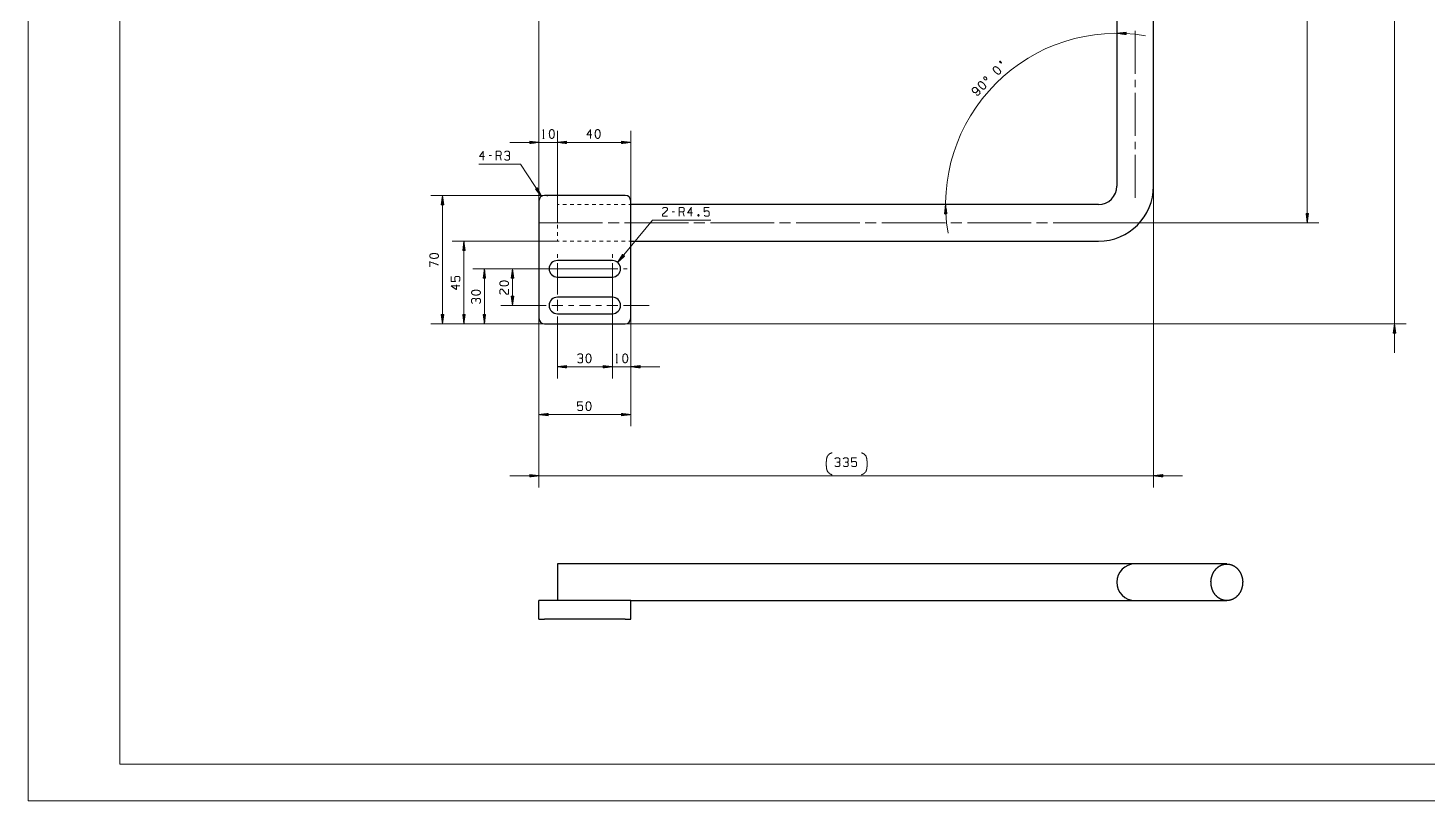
# Model space of a CAD drawing. Header units: millimetres. Extents: x 0 to 594, y 0 to 420.
# Drawn here: x 0 to 381.6, y 0 to 210.6 of the extents above; entities that cross this region are included whole.
import ezdxf

# ---------------------------------------------------------------- set-up
doc = ezdxf.new("R2010")
doc.units = ezdxf.units.MM
doc.layers.add('101', color=7, linetype='Continuous', true_color=0xffffff)

msp = doc.modelspace()

# ---------------------------------------------------------------- linework, layer by layer
at = {"layer": '101', "color": 133, "linetype": 'Continuous', "lineweight": 18}
for p, q in [((0, 420), (0, 0)), ((25, 410), (25, 10)), ((25, 10), (584, 10)), ((0, 0), (594, 0))]:
    msp.add_line(p, q, dxfattribs=at)
at = {"layer": '101', "color": 22, "linetype": 'Continuous', "lineweight": 18}
for p, q in [((139.29, 163.5), (139.29, 395.85)), ((372.51, 381.24), (372.51, 122.06)), ((348.71, 326.16), (348.71, 157.5)), ((299.33, 209.45), (296.79, 209.15)), ((296.79, 209.15), (299.32, 208.78)), ((299.33, 209.14), (296.98, 209.17)), ((299.33, 209.09), (296.98, 209.12)), ((299.32, 209.04), (297.36, 209.07)), ((299.33, 209.19), (297.37, 209.22)), ((299.33, 209.24), (297.75, 209.26)), ((299.32, 208.99), (297.75, 209.01)), ((299.32, 208.94), (298.13, 208.95)), ((299.33, 209.29), (298.14, 209.31)), ((299.32, 208.89), (298.52, 208.9)), ((299.33, 209.34), (298.53, 209.35)), ((299.32, 208.84), (298.9, 208.84)), ((299.33, 209.39), (298.91, 209.4)), ((299.32, 208.79), (299.29, 208.79)), ((299.32, 208.79), (299.29, 208.79)), ((299.33, 209.45), (299.3, 209.45)), ((299.33, 209.45), (299.3, 209.45)), ((299.32, 208.78), (299.33, 209.45)), ((152.22, 179.43), (131.35, 179.43)), ((139.29, 179.43), (136.75, 179.77)), ((136.75, 179.77), (136.75, 179.1)), ((136.75, 179.76), (136.78, 179.76)), ((136.75, 179.76), (136.78, 179.76)), ((136.75, 179.71), (137.16, 179.71)), ((136.75, 179.66), (137.55, 179.66)), ((136.75, 179.61), (137.94, 179.61)), ((136.75, 179.56), (138.32, 179.56)), ((136.75, 179.51), (138.71, 179.51)), ((136.75, 179.46), (139.09, 179.46)), ((136.75, 179.1), (139.29, 179.43)), ((136.75, 179.41), (139.09, 179.41)), ((139.29, 163.5), (139.29, 182.61)), ((144.29, 162.5), (144.29, 182.61)), ((144.29, 157.5), (144.29, 182.61)), ((146.83, 179.77), (144.29, 179.43)), ((146.83, 179.77), (144.29, 179.43)), ((144.29, 179.43), (146.83, 179.1)), ((144.29, 179.43), (164.29, 179.43)), ((144.29, 179.43), (146.83, 179.1)), ((146.83, 179.46), (144.48, 179.46)), ((146.83, 179.46), (144.48, 179.46)), ((146.83, 179.41), (144.48, 179.41)), ((146.83, 179.41), (144.48, 179.41)), ((146.83, 179.51), (144.87, 179.51)), ((146.83, 179.51), (144.87, 179.51)), ((146.83, 179.56), (145.25, 179.56)), ((146.83, 179.56), (145.25, 179.56)), ((146.83, 179.61), (145.64, 179.61)), ((146.83, 179.61), (145.64, 179.61)), ((146.83, 179.66), (146.02, 179.66)), ((146.83, 179.66), (146.02, 179.66)), ((146.83, 179.71), (146.41, 179.71)), ((146.83, 179.71), (146.41, 179.71)), ((146.83, 179.76), (146.79, 179.76)), ((146.83, 179.76), (146.79, 179.76)), ((146.83, 179.76), (146.79, 179.76)), ((146.83, 179.76), (146.79, 179.76)), ((146.83, 179.1), (146.83, 179.77)), ((146.83, 179.1), (146.83, 179.77)), ((161.75, 179.77), (161.75, 179.1)), ((164.29, 179.43), (161.75, 179.77)), ((161.75, 179.76), (161.78, 179.76)), ((161.75, 179.76), (161.78, 179.76)), ((161.75, 179.71), (162.16, 179.71)), ((161.75, 179.66), (162.55, 179.66)), ((161.75, 179.61), (162.94, 179.61)), ((161.75, 179.56), (163.32, 179.56)), ((161.75, 179.51), (163.71, 179.51)), ((161.75, 179.46), (164.09, 179.46)), ((161.75, 179.1), (164.29, 179.43)), ((161.75, 179.41), (164.09, 179.41)), ((164.29, 163.5), (164.29, 182.61)), ((136.75, 179.36), (138.71, 179.36)), ((136.75, 179.31), (138.32, 179.31)), ((136.75, 179.26), (137.94, 179.26)), ((136.75, 179.2), (137.55, 179.2)), ((136.75, 179.15), (137.16, 179.15)), ((136.75, 179.1), (136.78, 179.1)), ((136.75, 179.1), (136.78, 179.1)), ((146.83, 179.36), (144.87, 179.36)), ((146.83, 179.36), (144.87, 179.36)), ((146.83, 179.31), (145.25, 179.31)), ((146.83, 179.31), (145.25, 179.31)), ((146.83, 179.26), (145.64, 179.26)), ((146.83, 179.26), (145.64, 179.26)), ((146.83, 179.2), (146.02, 179.2)), ((146.83, 179.2), (146.02, 179.2)), ((146.83, 179.15), (146.41, 179.15)), ((146.83, 179.15), (146.41, 179.15)), ((146.83, 179.1), (146.79, 179.1)), ((146.83, 179.1), (146.79, 179.1)), ((146.83, 179.1), (146.79, 179.1)), ((146.83, 179.1), (146.79, 179.1)), ((161.75, 179.36), (163.71, 179.36)), ((161.75, 179.31), (163.32, 179.31)), ((161.75, 179.26), (162.94, 179.26)), ((161.75, 179.2), (162.55, 179.2)), ((161.75, 179.15), (162.16, 179.15)), ((161.75, 179.1), (161.78, 179.1)), ((161.75, 179.1), (161.78, 179.1)), ((134.25, 173.53), (122.92, 173.53)), ((139.97, 164.76), (134.25, 173.53)), ((140.79, 165), (109.8, 165)), ((112.98, 165), (112.64, 162.46)), ((112.9, 162.46), (112.9, 164.42)), ((112.95, 162.46), (112.95, 164.81)), ((112.98, 130), (112.98, 165)), ((113.31, 162.46), (112.98, 165)), ((113, 162.46), (113, 164.81)), ((113.05, 162.46), (113.05, 164.42)), ((138.86, 167.07), (138.3, 166.7)), ((138.3, 166.7), (138.32, 166.68)), ((138.3, 166.7), (138.32, 166.68)), ((138.3, 166.7), (139.97, 164.76)), ((138.35, 166.73), (138.57, 166.38)), ((138.39, 166.76), (138.83, 166.09)), ((138.43, 166.79), (139.08, 165.79)), ((138.47, 166.81), (139.33, 165.49)), ((138.52, 166.84), (139.59, 165.2)), ((138.56, 166.87), (139.84, 164.9)), ((138.6, 166.9), (139.88, 164.93)), ((138.64, 166.92), (139.71, 165.28)), ((138.69, 166.95), (139.55, 165.63)), ((138.73, 166.98), (139.38, 165.98)), ((138.77, 167.01), (139.21, 166.33)), ((138.81, 167.04), (139.04, 166.69)), ((139.97, 164.76), (138.86, 167.07)), ((138.86, 167.06), (138.87, 167.04)), ((138.86, 167.06), (138.87, 167.04)), ((306.79, 167.5), (306.79, 85.43)), ((112.64, 162.46), (113.31, 162.46)), ((112.65, 162.46), (112.65, 162.49)), ((112.65, 162.46), (112.65, 162.49)), ((112.7, 162.46), (112.7, 162.88)), ((112.75, 162.46), (112.75, 163.26)), ((112.8, 162.46), (112.8, 163.65)), ((112.85, 162.46), (112.85, 164.03)), ((113.11, 162.46), (113.11, 164.03)), ((113.16, 162.46), (113.16, 163.65)), ((113.21, 162.46), (113.21, 163.26)), ((113.26, 162.46), (113.26, 162.88)), ((113.31, 162.46), (113.31, 162.49)), ((113.31, 162.46), (113.31, 162.49)), ((250.14, 162.5), (249.84, 159.95)), ((249.89, 159.96), (249.88, 160.37)), ((249.94, 159.96), (249.93, 160.76)), ((249.99, 159.96), (249.98, 161.15)), ((250.04, 159.96), (250.02, 161.53)), ((250.09, 159.96), (250.07, 161.92)), ((250.14, 159.96), (250.11, 162.31)), ((250.5, 159.96), (250.14, 162.5)), ((250.2, 159.96), (250.16, 162.31)), ((250.25, 159.96), (250.22, 161.92)), ((250.3, 159.96), (250.28, 161.54)), ((250.35, 159.96), (250.33, 161.15)), ((250.4, 159.96), (250.39, 160.77)), ((250.45, 159.96), (250.44, 160.38)), ((160.72, 146.73), (170.26, 158.22)), ((170.26, 158.22), (186.14, 158.22)), ((249.84, 159.95), (249.84, 159.99)), ((249.84, 159.95), (249.84, 159.99)), ((249.84, 159.95), (250.5, 159.96)), ((250.5, 159.96), (250.5, 160)), ((250.5, 159.96), (250.5, 160)), ((296.79, 157.5), (351.88, 157.5)), ((349.04, 160.04), (348.37, 160.04)), ((348.37, 160.04), (348.71, 157.5)), ((348.38, 160.04), (348.38, 160.01)), ((348.38, 160.04), (348.38, 160.01)), ((348.43, 160.04), (348.43, 159.62)), ((348.48, 160.04), (348.48, 159.24)), ((348.53, 160.04), (348.53, 158.85)), ((348.58, 160.04), (348.58, 158.46)), ((348.63, 160.04), (348.63, 158.08)), ((348.68, 160.04), (348.68, 157.69)), ((348.71, 157.5), (349.04, 160.04)), ((348.73, 160.04), (348.73, 157.69)), ((348.78, 160.04), (348.78, 158.08)), ((348.83, 160.04), (348.83, 158.46)), ((348.88, 160.04), (348.88, 158.85)), ((348.93, 160.04), (348.93, 159.24)), ((348.99, 160.04), (348.99, 159.62)), ((349.04, 160.04), (349.04, 160.01)), ((349.04, 160.04), (349.04, 160.01)), ((144.29, 152.5), (115.66, 152.5)), ((118.83, 152.5), (118.5, 149.96)), ((118.5, 149.96), (118.5, 149.99)), ((118.5, 149.96), (118.5, 149.99)), ((118.5, 149.96), (119.17, 149.96)), ((118.55, 149.96), (118.55, 150.38)), ((118.6, 149.96), (118.6, 150.76)), ((118.65, 149.96), (118.65, 151.15)), ((118.7, 149.96), (118.7, 151.53)), ((118.75, 149.96), (118.75, 151.92)), ((118.81, 149.96), (118.81, 152.31)), ((118.83, 152.5), (118.83, 130)), ((119.17, 149.96), (118.83, 152.5)), ((118.86, 149.96), (118.86, 152.31)), ((118.91, 149.96), (118.91, 151.92)), ((118.96, 149.96), (118.96, 151.53)), ((119.01, 149.96), (119.01, 151.15)), ((119.06, 149.96), (119.06, 150.76)), ((119.11, 149.96), (119.11, 150.38)), ((119.16, 149.96), (119.16, 149.99)), ((119.16, 149.96), (119.16, 149.99)), ((162.09, 148.9), (160.72, 146.73)), ((162.13, 148.86), (161.86, 148.54)), ((162.09, 148.9), (162.07, 148.87)), ((162.09, 148.9), (162.07, 148.87)), ((162.6, 148.47), (162.09, 148.9)), ((160.72, 146.73), (162.6, 148.47)), ((162.33, 148.7), (160.83, 146.89)), ((162.36, 148.67), (160.87, 146.86)), ((162.29, 148.73), (161.03, 147.22)), ((162.4, 148.64), (161.15, 147.13)), ((162.25, 148.77), (161.24, 147.55)), ((162.44, 148.6), (161.44, 147.39)), ((162.21, 148.8), (161.45, 147.88)), ((162.17, 148.83), (161.66, 148.21)), ((162.48, 148.57), (161.72, 147.66)), ((162.52, 148.54), (162.01, 147.92)), ((162.56, 148.51), (162.29, 148.18)), ((162.6, 148.47), (162.58, 148.45)), ((162.6, 148.47), (162.58, 148.45)), ((159.29, 145), (121.23, 145)), ((124.4, 145), (124.07, 142.46)), ((124.07, 142.46), (124.07, 142.49)), ((124.07, 142.46), (124.07, 142.49)), ((124.07, 142.46), (124.74, 142.46)), ((124.12, 142.46), (124.12, 142.88)), ((124.17, 142.46), (124.17, 143.26)), ((124.22, 142.46), (124.22, 143.65)), ((124.28, 142.46), (124.28, 144.03)), ((124.33, 142.46), (124.33, 144.42)), ((124.38, 142.46), (124.38, 144.81)), ((124.74, 142.46), (124.4, 145)), ((124.4, 145), (124.4, 130)), ((124.43, 142.46), (124.43, 144.81)), ((124.48, 142.46), (124.48, 144.42)), ((124.53, 142.46), (124.53, 144.03)), ((124.58, 142.46), (124.58, 143.65)), ((124.63, 142.46), (124.63, 143.26)), ((124.68, 142.46), (124.68, 142.88)), ((124.73, 142.46), (124.73, 142.49)), ((124.73, 142.46), (124.73, 142.49)), ((140.29, 145), (128.89, 145)), ((132.07, 145), (131.74, 142.46)), ((131.74, 142.46), (131.74, 142.49)), ((131.74, 142.46), (131.74, 142.49)), ((131.74, 142.46), (132.4, 142.46)), ((131.79, 142.46), (131.79, 142.88)), ((131.84, 142.46), (131.84, 143.26)), ((131.89, 142.46), (131.89, 143.65)), ((131.94, 142.46), (131.94, 144.03)), ((131.99, 142.46), (131.99, 144.42)), ((132.04, 142.46), (132.04, 144.81)), ((132.4, 142.46), (132.07, 145)), ((132.07, 135), (132.07, 145)), ((132.09, 142.46), (132.09, 144.81)), ((132.15, 142.46), (132.15, 144.42)), ((132.2, 142.46), (132.2, 144.03)), ((132.25, 142.46), (132.25, 143.65)), ((132.3, 142.46), (132.3, 143.26)), ((132.35, 142.46), (132.35, 142.88)), ((132.4, 142.46), (132.4, 142.49)), ((132.4, 142.46), (132.4, 142.49)), ((159.29, 145), (159.29, 115.14)), ((131.74, 137.54), (131.74, 137.51)), ((132.4, 137.54), (131.74, 137.54)), ((131.74, 137.54), (132.07, 135)), ((131.74, 137.54), (131.74, 137.51)), ((131.79, 137.54), (131.79, 137.12)), ((131.84, 137.54), (131.84, 136.74)), ((131.89, 137.54), (131.89, 136.35)), ((131.94, 137.54), (131.94, 135.96)), ((131.99, 137.54), (131.99, 135.58)), ((132.04, 137.54), (132.04, 135.19)), ((132.07, 135), (132.4, 137.54)), ((132.09, 137.54), (132.09, 135.19)), ((132.15, 137.54), (132.15, 135.58)), ((132.2, 137.54), (132.2, 135.96)), ((132.25, 137.54), (132.25, 136.35)), ((132.3, 137.54), (132.3, 136.74)), ((132.35, 137.54), (132.35, 137.12)), ((132.4, 137.54), (132.4, 137.51)), ((132.4, 137.54), (132.4, 137.51)), ((134.29, 135), (128.89, 135)), ((140.79, 130), (109.8, 130)), ((113.31, 132.54), (112.64, 132.54)), ((112.64, 132.54), (112.98, 130)), ((112.65, 132.54), (112.65, 132.51)), ((112.65, 132.54), (112.65, 132.51)), ((112.7, 132.54), (112.7, 132.12)), ((112.75, 132.54), (112.75, 131.74)), ((112.8, 132.54), (112.8, 131.35)), ((112.85, 132.54), (112.85, 130.96)), ((112.9, 132.54), (112.9, 130.58)), ((112.95, 132.54), (112.95, 130.19)), ((112.98, 130), (113.31, 132.54)), ((113, 132.54), (113, 130.19)), ((113.05, 132.54), (113.05, 130.58)), ((113.11, 132.54), (113.11, 130.96)), ((113.16, 132.54), (113.16, 131.35)), ((113.21, 132.54), (113.21, 131.74)), ((113.26, 132.54), (113.26, 132.12)), ((113.31, 132.54), (113.31, 132.51)), ((113.31, 132.54), (113.31, 132.51)), ((140.79, 130), (115.66, 130)), ((118.5, 132.54), (118.5, 132.51)), ((118.5, 132.54), (118.83, 130)), ((119.17, 132.54), (118.5, 132.54)), ((118.5, 132.54), (118.5, 132.51)), ((118.55, 132.54), (118.55, 132.12)), ((118.6, 132.54), (118.6, 131.74)), ((118.65, 132.54), (118.65, 131.35)), ((118.7, 132.54), (118.7, 130.96)), ((118.75, 132.54), (118.75, 130.58)), ((118.81, 132.54), (118.81, 130.19)), ((118.83, 130), (119.17, 132.54)), ((118.86, 132.54), (118.86, 130.19)), ((118.91, 132.54), (118.91, 130.58)), ((118.96, 132.54), (118.96, 130.96)), ((119.01, 132.54), (119.01, 131.35)), ((119.06, 132.54), (119.06, 131.74)), ((119.11, 132.54), (119.11, 132.12)), ((119.16, 132.54), (119.16, 132.51)), ((119.16, 132.54), (119.16, 132.51)), ((140.79, 130), (121.23, 130)), ((124.07, 132.54), (124.07, 132.51)), ((124.07, 132.54), (124.07, 132.51)), ((124.74, 132.54), (124.07, 132.54)), ((124.07, 132.54), (124.4, 130)), ((124.12, 132.54), (124.12, 132.12)), ((124.17, 132.54), (124.17, 131.74)), ((124.22, 132.54), (124.22, 131.35)), ((124.28, 132.54), (124.28, 130.96)), ((124.33, 132.54), (124.33, 130.58)), ((124.38, 132.54), (124.38, 130.19)), ((124.4, 130), (124.74, 132.54)), ((124.43, 132.54), (124.43, 130.19)), ((124.48, 132.54), (124.48, 130.58)), ((124.53, 132.54), (124.53, 130.96)), ((124.58, 132.54), (124.58, 131.35)), ((124.63, 132.54), (124.63, 131.74)), ((124.68, 132.54), (124.68, 132.12)), ((124.73, 132.54), (124.73, 132.51)), ((124.73, 132.54), (124.73, 132.51)), ((139.29, 131.5), (139.29, 102.1)), ((139.29, 131.5), (139.29, 85.43)), ((162.79, 130), (375.68, 130)), ((164.29, 131.5), (164.29, 115.14)), ((164.29, 131.5), (164.29, 102.1)), ((372.51, 130), (372.17, 127.46)), ((372.48, 127.46), (372.48, 129.81)), ((372.84, 127.46), (372.51, 130)), ((372.53, 127.46), (372.53, 129.81)), ((372.17, 127.46), (372.84, 127.46)), ((372.18, 127.46), (372.18, 127.49)), ((372.18, 127.46), (372.18, 127.49)), ((372.23, 127.46), (372.23, 127.88)), ((372.28, 127.46), (372.28, 128.26)), ((372.33, 127.46), (372.33, 128.65)), ((372.38, 127.46), (372.38, 129.03)), ((372.43, 127.46), (372.43, 129.42)), ((372.58, 127.46), (372.58, 129.42)), ((372.63, 127.46), (372.63, 129.03)), ((372.68, 127.46), (372.68, 128.65)), ((372.73, 127.46), (372.73, 128.26)), ((372.78, 127.46), (372.78, 127.88)), ((372.84, 127.46), (372.84, 127.49)), ((372.84, 127.46), (372.84, 127.49)), ((144.29, 125), (144.29, 115.14)), ((159.29, 125), (159.29, 115.14)), ((146.83, 118.65), (144.29, 118.31)), ((144.29, 118.31), (146.83, 117.98)), ((144.29, 118.31), (159.29, 118.31)), ((146.83, 118.34), (144.48, 118.34)), ((146.83, 118.39), (144.87, 118.39)), ((146.83, 118.44), (145.25, 118.44)), ((146.83, 118.49), (145.64, 118.49)), ((146.83, 118.54), (146.02, 118.54)), ((146.83, 118.59), (146.41, 118.59)), ((146.83, 118.64), (146.79, 118.64)), ((146.83, 118.64), (146.79, 118.64)), ((146.83, 117.98), (146.83, 118.65)), ((151.35, 118.31), (172.22, 118.31)), ((156.75, 118.65), (156.75, 117.98)), ((159.29, 118.31), (156.75, 118.65)), ((156.75, 118.65), (156.75, 117.98)), ((159.29, 118.31), (156.75, 118.65)), ((156.75, 118.64), (156.78, 118.64)), ((156.75, 118.64), (156.78, 118.64)), ((156.75, 118.64), (156.78, 118.64)), ((156.75, 118.64), (156.78, 118.64)), ((156.75, 118.59), (157.16, 118.59)), ((156.75, 118.59), (157.16, 118.59)), ((156.75, 118.54), (157.55, 118.54)), ((156.75, 118.54), (157.55, 118.54)), ((156.75, 118.49), (157.94, 118.49)), ((156.75, 118.49), (157.94, 118.49)), ((156.75, 118.44), (158.32, 118.44)), ((156.75, 118.44), (158.32, 118.44)), ((156.75, 118.39), (158.71, 118.39)), ((156.75, 118.39), (158.71, 118.39)), ((156.75, 118.34), (159.09, 118.34)), ((156.75, 118.34), (159.09, 118.34)), ((156.75, 117.98), (159.29, 118.31)), ((156.75, 117.98), (159.29, 118.31)), ((166.83, 118.65), (164.29, 118.31)), ((164.29, 118.31), (166.83, 117.98)), ((166.83, 118.34), (164.48, 118.34)), ((166.83, 118.39), (164.87, 118.39)), ((166.83, 118.44), (165.25, 118.44)), ((166.83, 118.49), (165.64, 118.49)), ((166.83, 118.54), (166.02, 118.54)), ((166.83, 118.59), (166.41, 118.59)), ((166.83, 118.64), (166.79, 118.64)), ((166.83, 118.64), (166.79, 118.64)), ((166.83, 117.98), (166.83, 118.65)), ((146.83, 118.29), (144.48, 118.29)), ((146.83, 118.24), (144.87, 118.24)), ((146.83, 118.18), (145.25, 118.18)), ((146.83, 118.13), (145.64, 118.13)), ((146.83, 118.08), (146.02, 118.08)), ((146.83, 118.03), (146.41, 118.03)), ((146.83, 117.98), (146.79, 117.98)), ((146.83, 117.98), (146.79, 117.98)), ((156.75, 118.29), (159.09, 118.29)), ((156.75, 118.29), (159.09, 118.29)), ((156.75, 118.24), (158.71, 118.24)), ((156.75, 118.24), (158.71, 118.24)), ((156.75, 118.18), (158.32, 118.18)), ((156.75, 118.18), (158.32, 118.18)), ((156.75, 118.13), (157.94, 118.13)), ((156.75, 118.13), (157.94, 118.13)), ((156.75, 118.08), (157.55, 118.08)), ((156.75, 118.08), (157.55, 118.08)), ((156.75, 118.03), (157.16, 118.03)), ((156.75, 118.03), (157.16, 118.03)), ((156.75, 117.98), (156.78, 117.98)), ((156.75, 117.98), (156.78, 117.98)), ((156.75, 117.98), (156.78, 117.98)), ((156.75, 117.98), (156.78, 117.98)), ((166.83, 118.29), (164.48, 118.29)), ((166.83, 118.24), (164.87, 118.24)), ((166.83, 118.18), (165.25, 118.18)), ((166.83, 118.13), (165.64, 118.13)), ((166.83, 118.08), (166.02, 118.08)), ((166.83, 118.03), (166.41, 118.03)), ((166.83, 117.98), (166.79, 117.98)), ((166.83, 117.98), (166.79, 117.98)), ((141.83, 105.61), (139.29, 105.28)), ((139.29, 105.28), (164.29, 105.28)), ((139.29, 105.28), (141.83, 104.94)), ((141.83, 105.3), (139.48, 105.3)), ((141.83, 105.25), (139.48, 105.25)), ((141.83, 105.36), (139.87, 105.36)), ((141.83, 105.2), (139.87, 105.2)), ((141.83, 105.41), (140.25, 105.41)), ((141.83, 105.15), (140.25, 105.15)), ((141.83, 105.46), (140.64, 105.46)), ((141.83, 105.1), (140.64, 105.1)), ((141.83, 105.51), (141.02, 105.51)), ((141.83, 105.05), (141.02, 105.05)), ((141.83, 105.56), (141.41, 105.56)), ((141.83, 105), (141.41, 105)), ((141.83, 105.61), (141.79, 105.61)), ((141.83, 105.61), (141.79, 105.61)), ((141.83, 104.95), (141.79, 104.95)), ((141.83, 104.95), (141.79, 104.95)), ((141.83, 104.94), (141.83, 105.61)), ((164.29, 105.28), (161.75, 105.61)), ((161.75, 105.61), (161.75, 104.94)), ((161.75, 105.61), (161.78, 105.61)), ((161.75, 105.61), (161.78, 105.61)), ((161.75, 105.56), (162.16, 105.56)), ((161.75, 105.51), (162.55, 105.51)), ((161.75, 105.46), (162.94, 105.46)), ((161.75, 105.41), (163.32, 105.41)), ((161.75, 105.36), (163.71, 105.36)), ((161.75, 105.3), (164.09, 105.3)), ((161.75, 104.94), (164.29, 105.28)), ((161.75, 105.25), (164.09, 105.25)), ((161.75, 105.2), (163.71, 105.2)), ((161.75, 105.15), (163.32, 105.15)), ((161.75, 105.1), (162.94, 105.1)), ((161.75, 105.05), (162.55, 105.05)), ((161.75, 105), (162.16, 105)), ((161.75, 104.95), (161.78, 104.95)), ((161.75, 104.95), (161.78, 104.95)), ((314.72, 88.61), (131.35, 88.61)), ((136.75, 88.94), (136.75, 88.28)), ((136.75, 88.94), (136.78, 88.94)), ((136.75, 88.94), (136.78, 88.94)), ((139.29, 88.61), (136.75, 88.94)), ((136.75, 88.89), (137.16, 88.89)), ((136.75, 88.84), (137.55, 88.84)), ((136.75, 88.79), (137.94, 88.79)), ((136.75, 88.74), (138.32, 88.74)), ((136.75, 88.69), (138.71, 88.69)), ((136.75, 88.64), (139.09, 88.64)), ((136.75, 88.28), (139.29, 88.61)), ((136.75, 88.58), (139.09, 88.58)), ((136.75, 88.53), (138.71, 88.53)), ((136.75, 88.48), (138.32, 88.48)), ((136.75, 88.43), (137.94, 88.43)), ((136.75, 88.38), (137.55, 88.38)), ((136.75, 88.33), (137.16, 88.33)), ((136.75, 88.28), (136.78, 88.28)), ((136.75, 88.28), (136.78, 88.28)), ((309.33, 88.94), (306.79, 88.61)), ((306.79, 88.61), (309.33, 88.28)), ((309.33, 88.64), (306.98, 88.64)), ((309.33, 88.58), (306.98, 88.58)), ((309.33, 88.69), (307.37, 88.69)), ((309.33, 88.53), (307.37, 88.53)), ((309.33, 88.74), (307.75, 88.74)), ((309.33, 88.48), (307.75, 88.48)), ((309.33, 88.79), (308.14, 88.79)), ((309.33, 88.43), (308.14, 88.43)), ((309.33, 88.84), (308.52, 88.84)), ((309.33, 88.38), (308.52, 88.38)), ((309.33, 88.89), (308.91, 88.89)), ((309.33, 88.33), (308.91, 88.33)), ((309.33, 88.94), (309.29, 88.94)), ((309.33, 88.94), (309.29, 88.94)), ((309.33, 88.28), (309.29, 88.28)), ((309.33, 88.28), (309.29, 88.28)), ((309.33, 88.28), (309.33, 88.94))]:
    msp.add_line(p, q, dxfattribs=at)
at = {"layer": '101', "color": 203, "linetype": 'Continuous', "lineweight": 25}
for p, q in [((296.79, 324.82), (296.79, 167.5)), ((306.79, 167.5), (306.79, 324.82)), ((162.79, 165), (140.79, 165)), ((139.29, 163.5), (139.29, 131.5)), ((164.29, 131.5), (164.29, 163.5)), ((291.79, 162.5), (164.29, 162.5)), ((164.29, 152.5), (291.79, 152.5)), ((159.29, 147.25), (144.29, 147.25)), ((144.29, 142.75), (159.29, 142.75)), ((159.29, 137.25), (144.29, 137.25)), ((140.79, 130), (162.79, 130)), ((144.29, 132.75), (159.29, 132.75)), ((291.79, 64.58), (144.29, 64.58)), ((326.79, 64.58), (303.13, 64.58)), ((139.29, 49.58), (139.29, 54.58)), ((162.79, 54.58), (140.79, 54.58)), ((164.29, 49.58), (164.29, 54.58)), ((164.29, 54.58), (291.79, 54.58)), ((303.13, 54.58), (326.79, 54.58)), ((162.79, 49.58), (140.79, 49.58))]:
    msp.add_line(p, q, dxfattribs=at)
at = {"layer": '101', "color": 151, "linetype": 'Continuous', "lineweight": 18}
for p, q in [((301.79, 209.8), (301.79, 198.09)), ((301.79, 196.51), (301.79, 194.5)), ((301.79, 192.91), (301.79, 181.21)), ((301.79, 179.62), (301.79, 177.61)), ((161.14, 157.5), (158.14, 157.5)), ((180, 157.5), (162.64, 157.5)), ((184.5, 157.5), (181.5, 157.5)), ((203.36, 157.5), (186, 157.5)), ((207.86, 157.5), (204.86, 157.5)), ((226.71, 157.5), (209.36, 157.5)), ((231.21, 157.5), (228.21, 157.5)), ((250.07, 157.5), (232.71, 157.5)), ((254.57, 157.5), (251.57, 157.5)), ((273.43, 157.5), (256.07, 157.5)), ((277.93, 157.5), (274.93, 157.5)), ((144.29, 148), (144.29, 149)), ((159.29, 148), (159.29, 149)), ((144.29, 143.5), (144.29, 146.5)), ((159.29, 143.5), (159.29, 146.5)), ((141.29, 145), (140.29, 145)), ((142.79, 145), (145.79, 145)), ((144.29, 138), (144.29, 145)), ((144.29, 142), (144.29, 141)), ((147.29, 145), (148.79, 145)), ((150.29, 145), (153.29, 145)), ((154.79, 145), (156.29, 145)), ((157.79, 145), (160.79, 145)), ((159.29, 138), (159.29, 145)), ((159.29, 142), (159.29, 141)), ((162.29, 145), (163.29, 145)), ((141.29, 135), (134.29, 135)), ((142.79, 135), (145.79, 135)), ((144.29, 133.5), (144.29, 136.5)), ((147.29, 135), (148.79, 135)), ((150.29, 135), (153.29, 135)), ((154.79, 135), (156.29, 135)), ((157.79, 135), (160.79, 135)), ((159.29, 133.5), (159.29, 136.5)), ((162.29, 135), (169.29, 135)), ((144.29, 132), (144.29, 125)), ((159.29, 132), (159.29, 125))]:
    msp.add_line(p, q, dxfattribs=at)
at = {"layer": '101', "color": 72, "linetype": 'Continuous', "lineweight": 18}
for p, q in [((140.3, 180.53), (140.73, 180.53)), ((126.38, 175.82), (125.71, 175.82)), ((128.99, 174.62), (128.66, 175.82)), ((176.26, 160.51), (175.59, 160.51)), ((178.87, 159.31), (178.54, 160.51)), ((182.67, 159.76), (182.82, 159.34)), ((160.3, 119.4), (160.73, 119.4))]:
    msp.add_line(p, q, dxfattribs=at)
at = {"layer": '101', "color": 53, "linetype": 'Continuous', "lineweight": 18}
for p, q in [((144.79, 162.5), (144.29, 162.5)), ((146.79, 162.5), (145.79, 162.5)), ((148.79, 162.5), (147.79, 162.5)), ((150.79, 162.5), (149.79, 162.5)), ((152.79, 162.5), (151.79, 162.5)), ((154.79, 162.5), (153.79, 162.5)), ((156.79, 162.5), (155.79, 162.5)), ((158.79, 162.5), (157.79, 162.5)), ((160.79, 162.5), (159.79, 162.5)), ((162.79, 162.5), (161.79, 162.5)), ((164.29, 162.5), (163.79, 162.5)), ((144.29, 152.5), (144.79, 152.5)), ((145.79, 152.5), (146.79, 152.5)), ((147.79, 152.5), (148.79, 152.5)), ((149.79, 152.5), (150.79, 152.5)), ((151.79, 152.5), (152.79, 152.5)), ((153.79, 152.5), (154.79, 152.5)), ((155.79, 152.5), (156.79, 152.5)), ((157.79, 152.5), (158.79, 152.5)), ((159.79, 152.5), (160.79, 152.5)), ((161.79, 152.5), (162.79, 152.5)), ((163.79, 152.5), (164.29, 152.5))]:
    msp.add_line(p, q, dxfattribs=at)
at = {"layer": '101', "color": 22, "linetype": 'Continuous', "lineweight": 18}
for centre, radius, start, end in [((296.79, 162.5), 46.65, 80.3438, 189.6562), ((140.79, 163.5), 1.5, 58.3852, 90), ((159.29, 145), 2.25, 90, 104.9894)]:
    msp.add_arc(centre, radius, start, end, dxfattribs=at)
at = {"layer": '101', "color": 203, "linetype": 'Continuous', "lineweight": 25}
for centre, radius, start, end in [((140.79, 163.5), 1.5, 90, 180), ((162.79, 163.5), 1.5, 0, 90), ((291.79, 167.5), 15, 270, 0), ((291.79, 167.5), 5, 270, 0), ((144.29, 145), 2.25, 90, 270), ((159.29, 145), 2.25, 270, 90), ((144.29, 135), 2.25, 90, 270), ((159.29, 135), 2.25, 270, 90), ((140.79, 131.5), 1.5, 180, 270), ((162.79, 131.5), 1.5, 270, 0), ((301.79, 59.58), 5, 90, 270)]:
    msp.add_arc(centre, radius, start, end, dxfattribs=at)
at = {"layer": '101', "color": 72, "linetype": 'Continuous', "lineweight": 18}
for points, knots in [([(265.09, 198.32), (265.15, 198.73), (264.78, 199.35), (264.44, 199.69), (263.8, 200.08), (263.41, 200), (263.17, 199.76), (263.09, 199.36), (263.48, 198.73), (263.83, 198.4), (264.43, 198.02), (264.85, 198.08), (265.09, 198.32)], [0, 0, 0.067525, 0.183974, 0.260586, 0.380943, 0.446141, 0.500306, 0.565504, 0.685861, 0.762528, 0.87831, 0.945835, 1, 1]), ([(265.4, 201), (264.78, 201.37), (265.02, 201.61), (265.4, 201)], [0, 0, 0.406599, 0.595724, 1, 1]), ([(261.01, 194.24), (261.07, 194.65), (260.7, 195.27), (260.36, 195.61), (259.72, 196), (259.33, 195.92), (259.09, 195.68), (259.01, 195.28), (259.4, 194.65), (259.75, 194.32), (260.35, 193.94), (260.77, 194), (261.01, 194.24)], [0, 0, 0.067525, 0.183969, 0.260582, 0.38094, 0.446139, 0.500303, 0.565502, 0.685861, 0.762529, 0.878308, 0.945833, 1, 1]), ([(261.21, 196.46), (261.37, 196.62), (261.29, 197), (261.06, 197.23), (260.68, 197.31), (260.52, 197.15), (260.59, 196.75), (260.82, 196.52), (261.21, 196.46)], [0, 0, 0.085678, 0.230396, 0.351582, 0.496294, 0.581977, 0.730395, 0.851581, 1, 1]), ([(258.47, 192.38), (259.03, 192.27), (259.52, 192.75), (259.42, 193.33), (258.42, 194.33), (257.84, 194.43), (257.36, 193.95), (257.47, 193.39), (257.79, 193.04), (258.36, 192.94), (258.85, 193.43), (258.75, 194)], [0, 0, 0.076858, 0.169526, 0.247729, 0.439297, 0.517501, 0.610169, 0.687023, 0.750926, 0.829129, 0.921797, 1, 1]), ([(140.38, 182.7), (140.52, 182.9), (140.52, 180.53)], [0, 0, 0.093486, 1, 1]), ([(142.95, 180.53), (143.29, 180.78), (143.47, 181.48), (143.47, 181.95), (143.29, 182.68), (142.95, 182.9), (142.62, 182.9), (142.28, 182.68), (142.1, 181.95), (142.12, 181.48), (142.28, 180.78), (142.62, 180.53), (142.95, 180.53)], [0, 0, 0.067525, 0.183972, 0.260583, 0.380942, 0.446141, 0.500306, 0.565504, 0.685864, 0.762527, 0.87831, 0.945835, 1, 1]), ([(153.69, 181.48), (152.35, 181.48), (153.35, 182.9), (153.35, 180.53)], [0, 0, 0.24587, 0.565295, 1, 1]), ([(155.45, 180.53), (155.79, 180.78), (155.97, 181.48), (155.97, 181.95), (155.79, 182.68), (155.45, 182.9), (155.12, 182.9), (154.78, 182.68), (154.6, 181.95), (154.62, 181.48), (154.78, 180.78), (155.12, 180.53), (155.45, 180.53)], [0, 0, 0.067525, 0.183972, 0.260582, 0.380942, 0.44614, 0.500305, 0.565504, 0.685863, 0.762527, 0.878309, 0.945835, 1, 1]), ([(124.44, 175.57), (123.1, 175.57), (124.1, 177), (124.1, 174.62)], [0, 0, 0.245868, 0.565294, 1, 1]), ([(127.65, 174.62), (127.65, 177), (128.66, 177), (128.99, 176.77), (128.99, 176.05), (128.66, 175.82), (127.65, 175.82)], [0, 0, 0.400952, 0.571036, 0.639278, 0.761674, 0.829917, 1, 1]), ([(130.93, 175.82), (131.27, 176.05), (131.27, 176.77), (130.93, 177), (130.24, 177), (129.91, 176.77)], [0, 0, 0.153875, 0.429853, 0.583728, 0.846125, 1, 1]), ([(129.93, 174.85), (130.24, 174.62), (130.93, 174.62), (131.27, 174.85), (131.27, 175.57), (130.93, 175.82), (130.42, 175.82)], [0, 0, 0.124121, 0.343688, 0.472446, 0.703377, 0.836734, 1, 1]), ([(172.98, 161.46), (173.29, 161.69), (173.98, 161.69), (174.32, 161.46), (174.32, 160.99), (172.96, 159.79), (172.98, 159.31), (174.32, 159.31)], [0, 0, 0.069693, 0.192977, 0.265275, 0.350228, 0.674741, 0.759752, 1, 1]), ([(177.53, 159.31), (177.53, 161.69), (178.54, 161.69), (178.87, 161.46), (178.87, 160.74), (178.54, 160.51), (177.53, 160.51)], [0, 0, 0.400952, 0.571034, 0.639279, 0.761674, 0.829919, 1, 1]), ([(181.15, 160.26), (179.81, 160.26), (180.81, 161.69), (180.81, 159.31)], [0, 0, 0.245868, 0.565295, 1, 1]), ([(184.34, 159.54), (184.68, 159.31), (185.37, 159.31), (185.7, 159.54), (185.7, 160.49), (185.37, 160.74), (184.68, 160.74), (184.34, 160.51), (184.34, 161.69), (185.7, 161.69)], [0, 0, 0.062229, 0.168343, 0.230572, 0.376815, 0.441265, 0.547379, 0.609608, 0.790489, 1, 1]), ([(182.67, 159.34), (182.82, 159.34), (182.91, 159.56), (182.82, 159.76), (182.67, 159.76), (182.58, 159.56), (182.67, 159.34), (182.82, 159.76)], [0, 0, 0.093979, 0.236783, 0.365953, 0.459932, 0.589107, 0.731916, 1, 1]), ([(111.89, 148.66), (111.64, 149), (110.94, 149.18), (110.46, 149.18), (109.74, 149), (109.51, 148.66), (109.51, 148.33), (109.74, 147.99), (110.46, 147.82), (110.94, 147.83), (111.64, 147.99), (111.89, 148.33), (111.89, 148.66)], [0, 0, 0.067526, 0.183971, 0.260583, 0.380943, 0.446141, 0.500306, 0.565504, 0.685863, 0.762528, 0.878309, 0.945835, 1, 1]), ([(111.89, 146.05), (109.51, 146.9), (109.51, 145.56)], [0, 0, 0.652471, 1, 1]), ([(117.51, 141.57), (117.74, 141.9), (117.74, 142.59), (117.51, 142.93), (116.56, 142.93), (116.31, 142.59), (116.31, 141.9), (116.54, 141.57), (115.36, 141.57), (115.36, 142.93)], [0, 0, 0.062228, 0.168343, 0.230571, 0.376816, 0.441265, 0.547381, 0.609609, 0.79049, 1, 1]), ([(130.98, 141.16), (130.73, 141.5), (130.03, 141.68), (129.55, 141.68), (128.83, 141.5), (128.6, 141.16), (128.6, 140.83), (128.83, 140.49), (129.55, 140.32), (130.03, 140.33), (130.73, 140.49), (130.98, 140.83), (130.98, 141.16)], [0, 0, 0.067526, 0.183972, 0.260584, 0.380943, 0.446141, 0.500306, 0.565504, 0.685864, 0.762529, 0.878309, 0.945835, 1, 1]), ([(116.79, 140.65), (116.79, 139.31), (115.36, 140.32), (117.74, 140.32)], [0, 0, 0.245869, 0.565295, 1, 1]), ([(123.31, 138.66), (123.06, 139), (122.36, 139.18), (121.88, 139.18), (121.16, 139), (120.93, 138.66), (120.93, 138.33), (121.16, 137.99), (121.88, 137.82), (122.36, 137.83), (123.06, 137.99), (123.31, 138.33), (123.31, 138.66)], [0, 0, 0.067525, 0.183972, 0.260584, 0.380942, 0.44614, 0.500305, 0.565504, 0.685862, 0.762527, 0.878309, 0.945835, 1, 1]), ([(128.83, 138.06), (128.6, 138.38), (128.6, 139.07), (128.83, 139.4), (129.3, 139.4), (130.5, 138.04), (130.98, 138.06), (130.98, 139.4)], [0, 0, 0.069692, 0.192978, 0.265274, 0.350227, 0.67474, 0.759752, 1, 1]), ([(122.11, 136.57), (121.88, 136.9), (121.16, 136.9), (120.93, 136.57), (120.93, 135.88), (121.16, 135.54)], [0, 0, 0.153874, 0.429852, 0.583726, 0.846123, 1, 1]), ([(123.08, 135.56), (123.31, 135.88), (123.31, 136.57), (123.08, 136.9), (122.36, 136.9), (122.11, 136.57), (122.11, 136.05)], [0, 0, 0.124122, 0.343688, 0.472447, 0.703377, 0.836731, 1, 1]), ([(150.85, 120.6), (151.19, 120.83), (151.19, 121.55), (150.85, 121.78), (150.16, 121.78), (149.83, 121.55)], [0, 0, 0.153875, 0.429853, 0.583728, 0.846125, 1, 1]), ([(149.85, 119.63), (150.16, 119.4), (150.85, 119.4), (151.19, 119.63), (151.19, 120.35), (150.85, 120.6), (150.34, 120.6)], [0, 0, 0.124121, 0.343687, 0.472445, 0.703376, 0.836731, 1, 1]), ([(152.95, 119.4), (153.29, 119.65), (153.47, 120.35), (153.47, 120.83), (153.29, 121.55), (152.95, 121.78), (152.62, 121.78), (152.28, 121.55), (152.1, 120.83), (152.12, 120.35), (152.28, 119.65), (152.62, 119.4), (152.95, 119.4)], [0, 0, 0.067526, 0.183971, 0.260583, 0.380943, 0.446141, 0.500306, 0.565504, 0.685863, 0.762528, 0.878309, 0.945835, 1, 1]), ([(160.38, 121.58), (160.52, 121.78), (160.52, 119.4)], [0, 0, 0.093489, 1, 1]), ([(162.95, 119.4), (163.29, 119.65), (163.47, 120.35), (163.47, 120.83), (163.29, 121.55), (162.95, 121.78), (162.62, 121.78), (162.28, 121.55), (162.1, 120.83), (162.12, 120.35), (162.28, 119.65), (162.62, 119.4), (162.95, 119.4)], [0, 0, 0.067526, 0.183971, 0.260584, 0.380943, 0.446141, 0.500306, 0.565504, 0.685863, 0.762529, 0.87831, 0.945835, 1, 1]), ([(149.83, 106.6), (150.16, 106.37), (150.85, 106.37), (151.19, 106.6), (151.19, 107.55), (150.85, 107.8), (150.16, 107.8), (149.83, 107.57), (149.83, 108.75), (151.19, 108.75)], [0, 0, 0.062228, 0.168343, 0.230571, 0.376816, 0.441265, 0.547381, 0.609609, 0.79049, 1, 1]), ([(152.95, 106.37), (153.29, 106.62), (153.47, 107.32), (153.47, 107.8), (153.29, 108.52), (152.95, 108.75), (152.62, 108.75), (152.28, 108.52), (152.1, 107.8), (152.12, 107.32), (152.28, 106.62), (152.62, 106.37), (152.95, 106.37)], [0, 0, 0.067526, 0.183971, 0.260583, 0.380943, 0.446141, 0.500306, 0.565504, 0.685863, 0.762528, 0.878309, 0.945835, 1, 1]), ([(219.17, 88.87), (218.54, 89.12), (217.92, 89.75), (217.67, 90.56), (217.61, 91.31), (217.54, 91.87), (217.61, 92.43), (217.67, 93.18), (217.92, 94), (218.54, 94.62), (219.17, 94.87)], [0, 0, 0.090338, 0.208958, 0.323044, 0.424045, 0.499999, 0.575953, 0.676955, 0.791042, 0.909662, 1, 1]), ([(220.96, 92.29), (221.3, 92.52), (221.3, 93.24), (220.96, 93.47), (220.28, 93.47), (219.94, 93.24)], [0, 0, 0.153876, 0.429852, 0.583729, 0.846124, 1, 1]), ([(219.96, 91.32), (220.28, 91.09), (220.96, 91.09), (221.3, 91.32), (221.3, 92.04), (220.96, 92.29), (220.45, 92.29)], [0, 0, 0.124123, 0.343688, 0.472448, 0.703378, 0.836735, 1, 1]), ([(223.24, 92.29), (223.58, 92.52), (223.58, 93.24), (223.24, 93.47), (222.55, 93.47), (222.22, 93.24)], [0, 0, 0.153877, 0.429855, 0.583732, 0.846129, 1, 1]), ([(222.23, 91.32), (222.55, 91.09), (223.24, 91.09), (223.58, 91.32), (223.58, 92.04), (223.24, 92.29), (222.73, 92.29)], [0, 0, 0.124118, 0.343685, 0.472446, 0.703377, 0.836734, 1, 1]), ([(224.49, 91.32), (224.83, 91.09), (225.52, 91.09), (225.85, 91.32), (225.85, 92.27), (225.52, 92.52), (224.83, 92.52), (224.49, 92.29), (224.49, 93.47), (225.85, 93.47)], [0, 0, 0.062227, 0.168342, 0.230571, 0.376816, 0.441267, 0.547382, 0.609609, 0.79049, 1, 1]), ([(227.16, 88.87), (227.78, 89.12), (228.41, 89.75), (228.66, 90.56), (228.72, 91.31), (228.78, 91.87), (228.72, 92.43), (228.66, 93.18), (228.41, 94), (227.78, 94.62), (227.16, 94.87)], [0, 0, 0.090338, 0.208959, 0.323044, 0.424046, 0.499999, 0.575953, 0.676955, 0.791041, 0.909662, 1, 1])]:
    msp.add_open_spline(points, degree=1, knots=knots, dxfattribs=at)
at = {"layer": '101', "color": 151, "linetype": 'Continuous', "lineweight": 18}
for points, knots in [([(301.79, 176.03), (301.79, 167.5), (301.79, 164.32)], [0, 0, 0.728716, 1, 1]), ([(156.64, 157.5), (144.29, 157.5), (139.29, 157.5)], [0, 0, 0.711934, 1, 1]), ([(296.79, 157.5), (294.29, 157.5), (279.43, 157.5)], [0, 0, 0.144032, 1, 1])]:
    msp.add_open_spline(points, degree=1, knots=knots, dxfattribs=at)
at = {"layer": '101', "color": 53, "linetype": 'Continuous', "lineweight": 18}
for points, knots in [([(144.29, 162.5), (144.29, 162.39), (144.29, 162)], [0, 0, 0.218529, 1, 1]), ([(144.29, 153), (144.29, 152.93), (144.29, 152.5)], [0, 0, 0.135454, 1, 1])]:
    msp.add_open_spline(points, degree=1, knots=knots, dxfattribs=at)
for points in [[(144.29, 161), (144.29, 160)], [(144.29, 159), (144.29, 158)], [(144.29, 157), (144.29, 156)], [(144.29, 155), (144.29, 154)]]:
    msp.add_open_spline(points, degree=1, dxfattribs=at)
at = {"layer": '101', "color": 203, "linetype": 'Continuous', "lineweight": 25}
for points, knots in [([(144.29, 64.58), (144.29, 64.15), (144.29, 62.93), (144.29, 61.13), (144.29, 60.11), (144.29, 58.04), (144.29, 57.08), (144.29, 55.54), (144.29, 54.69), (144.29, 54.58)], [0, 0, 0.043227, 0.165434, 0.345491, 0.447735, 0.654508, 0.75, 0.904508, 0.989074, 1, 1]), ([(301.79, 64.58), (301.38, 64.58), (300.2, 64.58), (298.33, 64.58), (295.94, 64.58), (293.21, 64.58), (291.79, 64.58)], [0, 0, 0.040506, 0.158746, 0.345139, 0.584585, 0.857685, 1, 1]), ([(303.13, 64.58), (302.39, 64.58), (301.79, 64.58)], [0, 0, 0.54985, 1, 1]), ([(326.79, 54.58), (327.66, 54.68), (328.49, 54.99), (329.26, 55.48), (329.92, 56.14), (330.46, 56.94), (330.85, 57.85), (331.07, 58.83), (331.11, 59.84), (330.98, 60.84), (330.67, 61.78), (330.21, 62.64), (329.61, 63.38), (328.89, 63.95), (328.08, 64.35), (327.22, 64.56), (326.35, 64.56), (325.49, 64.35), (324.68, 63.95), (323.97, 63.38), (323.36, 62.64), (322.9, 61.78), (322.59, 60.84), (322.46, 59.84), (322.51, 58.83), (322.73, 57.85), (323.11, 56.94), (323.65, 56.14), (324.31, 55.48), (325.08, 54.99), (325.91, 54.68), (326.79, 54.58)], [0, 0, 0.029955, 0.060302, 0.091357, 0.123305, 0.156177, 0.18986, 0.224117, 0.258635, 0.293066, 0.327071, 0.360371, 0.392787, 0.424275, 0.454944, 0.485048, 0.514952, 0.545056, 0.575725, 0.607213, 0.63963, 0.672929, 0.706934, 0.741365, 0.775883, 0.810141, 0.843823, 0.876696, 0.908643, 0.939699, 0.970046, 1, 1]), ([(140.79, 54.58), (140.21, 54.58), (139.4, 54.58), (139.29, 54.58)], [0, 0, 0.382688, 0.923884, 1, 1]), ([(164.29, 54.58), (163.85, 54.58), (162.79, 54.58)], [0, 0, 0.29289, 1, 1]), ([(291.79, 54.58), (294.6, 54.58), (297.19, 54.58), (298.33, 54.58), (300.2, 54.58), (300.88, 54.58), (301.68, 54.58), (301.79, 54.58)], [0, 0, 0.281732, 0.540641, 0.654861, 0.841254, 0.909632, 0.989822, 1, 1]), ([(301.79, 54.58), (301.94, 54.58), (303.13, 54.58)], [0, 0, 0.113401, 1, 1]), ([(139.29, 49.58), (139.73, 49.58), (140.79, 49.58)], [0, 0, 0.292895, 1, 1]), ([(162.79, 49.58), (163.36, 49.58), (164.17, 49.58), (164.29, 49.58)], [0, 0, 0.382683, 0.923884, 1, 1])]:
    msp.add_open_spline(points, degree=1, knots=knots, dxfattribs=at)

doc.saveas('drawing.dxf')
